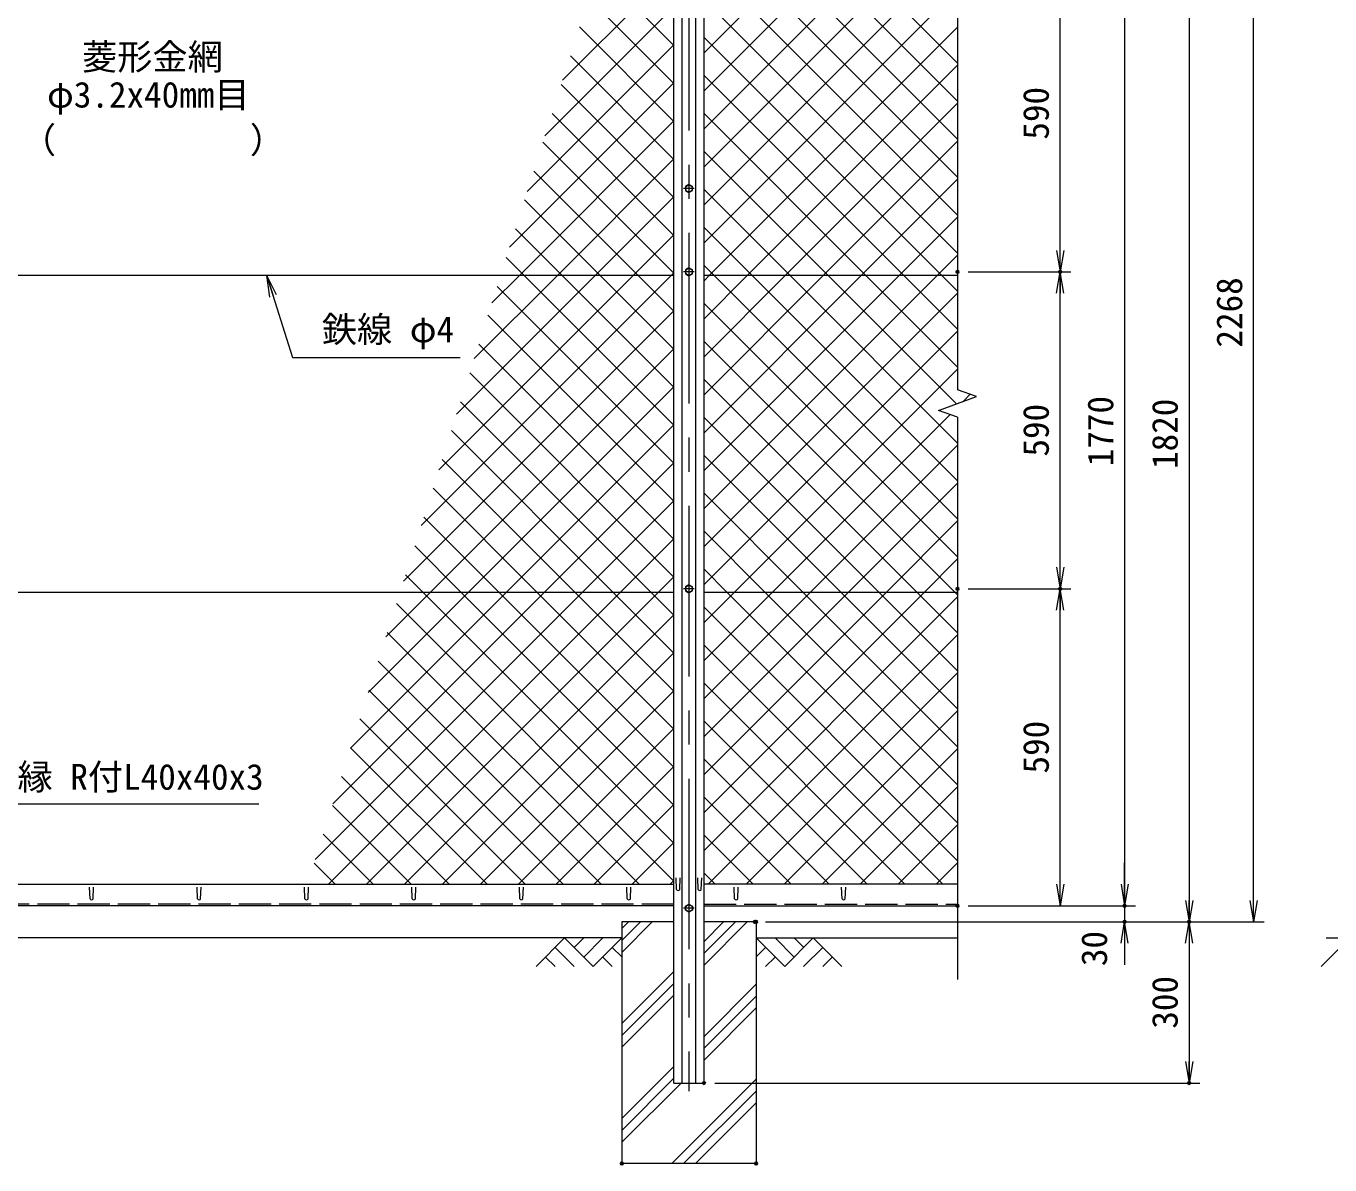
# Model space of a CAD drawing. Units: millimetres at full size. Extents: x -4200 to 4200, y -2970 to 2970.
# Drawn here: x -2754 to -326, y -564 to 1556 of the extents above; entities that cross this region are included whole.
import ezdxf
from ezdxf.enums import TextEntityAlignment as Align

# ---------------------------------------------------------------- set-up
doc = ezdxf.new("R2010")
doc.units = ezdxf.units.MM
doc.header["$LTSCALE"] = 10
doc.header["$PDMODE"] = 32
doc.header["$PDSIZE"] = 5
doc.linetypes.add('DASHED', pattern=[7.5, 6, -1.5])
doc.linetypes.add('USER1', pattern=[50.8, 31.75, -6.35, 6.35, -6.35])
for name, color, linetype, lineweight in [('0-0_D-STR1', 1, 'Continuous', 18), ('0-1_D-BMK', 2, 'USER1', 13), ('0-2_D-STR-DIM', 7, 'Continuous', 13), ('0-3_D-STR3', 3, 'Continuous', 13), ('0-4_D-BGD', 7, 'Continuous', 18), ('0-5_D-STR4', 7, 'Continuous', 18), ('0-6_D-DCR-HCH', 7, 'Continuous', 13), ('0-7_D-STR-TXT', 7, 'Continuous', 13), ('0-8_0', 7, 'Continuous', 18), ('0-B_D-STR2', 7, 'Continuous', 13)]:
    doc.layers.add(name, color=color, linetype=linetype, lineweight=lineweight)
doc.layers.add('0-9_Defpoints', color=7, linetype='Continuous')
doc.styles.add('ＭＳ ゴシック', font='')
doc.styles.get('ＭＳ ゴシック').set_extended_font_data('MS Gothic')

# ---------------------------------------------------------------- blocks, each defined once
blk = doc.blocks.new('_Open')
at = {"layer": '0-8_0'}
blk.add_line((-10, 1.667), (0, 0), dxfattribs=at)
blk.add_lwpolyline([(-10, -1.667), (0, 0), (-10, 0)], dxfattribs=at)

msp = doc.modelspace()

# ---------------------------------------------------------------- linework, layer by layer
at = {"layer": '0-0_D-STR1'}
for p, q in [((-1547.58, -411.61), (-1547.58, 2156.23)), ((-1532.08, -411.61), (-1532.08, 2156.23)), ((-1507.08, -411.61), (-1507.08, 2156.23)), ((-1491.58, -411.61), (-1491.58, 2156.23)), ((-3494.58, -41.61), (-1547.58, -41.61)), ((-2634.58, -68.48), (-2635.33, -46.98)), ((-2628.58, -68.48), (-2627.83, -46.98)), ((-2434.58, -68.48), (-2435.33, -46.98)), ((-2428.58, -68.48), (-2427.83, -46.98)), ((-2234.58, -68.48), (-2235.33, -46.98)), ((-2228.58, -68.48), (-2227.83, -46.98)), ((-2034.58, -68.48), (-2035.33, -46.98)), ((-2028.58, -68.48), (-2027.83, -46.98)), ((-1834.58, -68.48), (-1835.33, -46.98)), ((-1828.58, -68.48), (-1827.83, -46.98)), ((-1634.58, -68.48), (-1635.33, -46.98)), ((-1628.58, -68.48), (-1627.83, -46.98)), ((-1542.58, -51.28), (-1543.33, -29.78)), ((-1536.58, -51.28), (-1535.83, -29.78)), ((-1502.58, -51.28), (-1503.33, -29.78)), ((-1496.58, -51.28), (-1495.83, -29.78)), ((-1019.58, -41.61), (-1491.58, -41.61)), ((-1434.58, -68.48), (-1435.33, -46.98)), ((-1428.58, -68.48), (-1427.83, -46.98)), ((-1234.58, -68.48), (-1235.33, -46.98)), ((-1228.58, -68.48), (-1227.83, -46.98)), ((-1547.58, -81.61), (-3494.58, -81.61)), ((-1491.58, -81.61), (-1019.58, -81.61)), ((-1547.58, -411.61), (-1491.58, -411.61))]:
    msp.add_line(p, q, dxfattribs=at)
at = {"layer": '0-0_D-STR1', "linetype": 'DASHED'}
for p, q in [((-1547.58, -78.61), (-3494.58, -78.61)), ((-1491.58, -78.61), (-1019.58, -78.61))]:
    msp.add_line(p, q, dxfattribs=at)
at = {"layer": '0-0_D-STR1'}
for centre in [(-2631.58, -67.23), (-2431.58, -67.23), (-2231.58, -67.23), (-2031.58, -67.23), (-1831.58, -67.23), (-1631.58, -67.23), (-1539.58, -50.03), (-1499.58, -50.03), (-1431.58, -67.23), (-1231.58, -67.23)]:
    msp.add_arc(centre, 3.25, 202.61986, 337.38014, dxfattribs=at)
at = {"layer": '0-1_D-BMK'}
for p, q in [((-1519.58, 2186.88), (-1519.58, -426.61)), ((-1509.58, 1253.39), (-1529.58, 1253.39)), ((-1509.58, 1098.39), (-1529.58, 1098.39)), ((-1509.58, 508.39), (-1529.58, 508.39)), ((-1509.58, -86.11), (-1529.58, -86.11))]:
    msp.add_line(p, q, dxfattribs=at)
at = {"layer": '0-2_D-STR-DIM'}
for p, q in [((-1019.58, 2202.84), (-1019.58, 879.04)), ((-468.53, -111.61), (-468.53, 2156.23)), ((-588.53, 1708.39), (-588.53, -111.61)), ((-828.53, 1098.39), (-828.53, 1688.39)), ((-708.53, 1688.39), (-708.53, -81.61)), ((-999.58, 1098.39), (-808.53, 1098.39)), ((-999.58, 1098.39), (-808.53, 1098.39)), ((-828.53, 508.39), (-828.53, 1098.39)), ((-984.34, 866.21), (-1019.58, 879.04)), ((-1054.82, 840.56), (-984.34, 866.21)), ((-1019.58, 827.74), (-1054.82, 840.56)), ((-1019.58, 827.74), (-1019.58, -218.92)), ((-999.58, 508.39), (-808.53, 508.39)), ((-999.58, 508.39), (-808.53, 508.39)), ((-828.53, -81.61), (-828.53, 508.39)), ((-708.53, -41.61), (-708.53, -1.61)), ((-999.58, -81.61), (-808.53, -81.61)), ((-999.58, -81.61), (-688.53, -81.61)), ((-999.58, -81.61), (-688.53, -81.61)), ((-708.53, -81.61), (-708.53, -111.61)), ((-1376.81, -111.61), (-568.53, -111.61)), ((-1374.58, -111.61), (-688.53, -111.61)), ((-1374.58, -111.61), (-568.53, -111.61)), ((-1374.58, -111.61), (-448.53, -111.61)), ((-588.53, -111.61), (-588.53, -411.61)), ((-708.53, -151.61), (-708.53, -191.61)), ((-1471.58, -411.61), (-568.53, -411.61))]:
    msp.add_line(p, q, dxfattribs=at)
at = {"layer": '0-3_D-STR3'}
for p, q in [((-1519.58, 1260.89), (-1526.08, 1257.14)), ((-1526.08, 1257.14), (-1526.08, 1249.63)), ((-1526.08, 1249.63), (-1519.58, 1245.88)), ((-1513.08, 1257.14), (-1519.58, 1260.89)), ((-1519.58, 1245.88), (-1513.08, 1249.63)), ((-1513.08, 1249.63), (-1513.08, 1257.14)), ((-1547.58, 1091.64), (-3494.58, 1091.64)), ((-1019.58, 1091.64), (-1491.58, 1091.64)), ((-1519.58, 515.89), (-1526.08, 512.14)), ((-1526.08, 512.14), (-1526.08, 504.63)), ((-1513.08, 512.14), (-1519.58, 515.89)), ((-1513.08, 504.63), (-1513.08, 512.14)), ((-1547.58, 501.64), (-3494.58, 501.64)), ((-1526.08, 504.63), (-1519.58, 500.88)), ((-1519.58, 500.88), (-1513.08, 504.63)), ((-1019.58, 501.64), (-1491.58, 501.64))]:
    msp.add_line(p, q, dxfattribs=at)
for points in [[(-1513.08, 1102.14), (-1519.58, 1105.89), (-1526.08, 1102.14), (-1526.08, 1094.63), (-1519.58, 1090.88), (-1513.08, 1094.63)], [(-1513.08, -89.87), (-1519.58, -93.62), (-1526.08, -89.87), (-1526.08, -82.36), (-1519.58, -78.61), (-1513.08, -82.36)]]:
    msp.add_lwpolyline(points, close=True, dxfattribs=at)
for centre in [(-1519.58, 1253.39), (-1519.58, 1098.39), (-1519.58, 508.39), (-1519.58, -86.11)]:
    msp.add_circle(centre, 6.25, dxfattribs=at)
at = {"layer": '0-4_D-BGD'}
for p, q in [((-1644.58, -141.61), (-3394.58, -141.61)), ((-1394.58, -141.61), (-1019.58, -141.61)), ((-333.07, -141.61), (-183.07, -141.61))]:
    msp.add_line(p, q, dxfattribs=at)
at = {"layer": '0-5_D-STR4'}
for p, q in [((-1644.58, -111.61), (-1644.58, -561.61)), ((-1547.58, -111.61), (-1644.58, -111.61)), ((-1394.58, -111.61), (-1491.58, -111.61)), ((-1394.58, -111.61), (-1394.58, -561.61)), ((-1394.58, -561.61), (-1644.58, -561.61))]:
    msp.add_line(p, q, dxfattribs=at)
at = {"layer": '0-6_D-DCR-HCH'}
for p, q in [((-1644.58, -168.4), (-1587.79, -111.61)), ((-1644.58, -146.3), (-1609.89, -111.61)), ((-1644.58, -124.2), (-1631.99, -111.61)), ((-1491.58, -192.17), (-1411.02, -111.61)), ((-1491.58, -170.08), (-1433.11, -111.61)), ((-1491.58, -147.98), (-1455.21, -111.61)), ((-1751, -141.61), (-1804.21, -194.82)), ((-1751, -141.61), (-1697.79, -194.82)), ((-1733.26, -159.35), (-1715.53, -141.61)), ((-1715.53, -177.09), (-1680.05, -141.61)), ((-1697.79, -194.82), (-1644.58, -141.61)), ((-1341.37, -194.82), (-1394.58, -141.61)), ((-1323.63, -177.09), (-1359.1, -141.61)), ((-1288.15, -141.61), (-1341.37, -194.82)), ((-1305.8, -159.44), (-1323.63, -141.61)), ((-1288.15, -141.61), (-1234.94, -194.82)), ((-289.5, -141.61), (-342.71, -194.82)), ((-1768.74, -159.35), (-1733.1, -194.82)), ((-1662.31, -159.35), (-1644.58, -177.01)), ((-1376.84, -159.35), (-1394.58, -177.01)), ((-1270.42, -159.35), (-1306.05, -194.82)), ((-1786.48, -177.09), (-1768.66, -194.82)), ((-1680.05, -177.09), (-1662.23, -194.82)), ((-1359.1, -177.09), (-1376.92, -194.82)), ((-1252.68, -177.09), (-1270.5, -194.82)), ((-1644.58, -300.98), (-1547.58, -203.98)), ((-1644.58, -323.08), (-1547.58, -226.08)), ((-1491.58, -324.76), (-1394.58, -227.76)), ((-1644.58, -345.17), (-1547.58, -248.17)), ((-1491.58, -346.85), (-1394.58, -249.85)), ((-1491.58, -368.95), (-1394.58, -271.95)), ((-1644.58, -477.76), (-1547.58, -380.76)), ((-1644.58, -499.85), (-1547.58, -402.85)), ((-1644.58, -521.95), (-1534.24, -411.61)), ((-1551.66, -561.61), (-1394.58, -404.53)), ((-1529.56, -561.61), (-1394.58, -426.63)), ((-1507.46, -561.61), (-1394.58, -448.73))]:
    msp.add_line(p, q, dxfattribs=at)
at = {"layer": '0-7_D-STR-TXT'}
for points in [[(-1945.52, 938.01), (-2256.85, 938.01), (-2304.95, 1089.73)], [(-2320.45, 107.26), (-3018.33, 107.26), (-3063.69, -39.7)]]:
    msp.add_lwpolyline(points, dxfattribs=at)
at = {"layer": '0-9_Defpoints'}
for p in [(-1019.58, 1098.39), (-828.53, 1098.39), (-1019.58, 508.39), (-828.53, 508.39), (-1019.58, -81.61), (-708.53, -81.61), (-1396.81, -111.61), (-1394.58, -111.61), (-708.53, -111.61), (-588.53, -111.61), (-1491.58, -411.61), (-588.53, -411.61), (-1644.58, -561.61), (-1394.58, -561.61)]:
    msp.add_point(p, dxfattribs=at)
at = {"layer": '0-B_D-STR2'}
for p, q in [((-1754.78, 1455.03), (-1547.58, 1662.23)), ((-1547.58, 1519.9), (-1689.2, 1661.52)), ((-1491.58, 1506.1), (-1329.29, 1668.39)), ((-1491.58, 1435.39), (-1258.57, 1668.39)), ((-1491.58, 1364.67), (-1187.86, 1668.39)), ((-1491.58, 1293.96), (-1117.15, 1668.39)), ((-1019.58, 1416.17), (-1271.8, 1668.39)), ((-1019.58, 1486.88), (-1201.09, 1668.39)), ((-1547.58, 1449.19), (-1706.24, 1607.86)), ((-1491.58, 1152.54), (-1019.58, 1624.54)), ((-1019.58, 1133.32), (-1491.58, 1605.32)), ((-1787.68, 1351.41), (-1547.58, 1591.52)), ((-1547.58, 1378.48), (-1723.28, 1554.19)), ((-1481.77, 1091.64), (-1019.58, 1553.83)), ((-1048.6, 1091.64), (-1491.58, 1534.61)), ((-1820.59, 1247.79), (-1547.58, 1520.81)), ((-1547.58, 1307.77), (-1740.33, 1500.52)), ((-1411.06, 1091.64), (-1019.58, 1483.12)), ((-1119.31, 1091.64), (-1491.58, 1463.9)), ((-1853.5, 1144.18), (-1547.58, 1450.1)), ((-1547.58, 1237.06), (-1757.37, 1446.85)), ((-1340.35, 1091.64), (-1019.58, 1412.41)), ((-1547.58, 1166.35), (-1774.42, 1393.19)), ((-1190.02, 1091.64), (-1491.58, 1393.19)), ((-1835.32, 1091.64), (-1547.58, 1379.39)), ((-1547.58, 1095.64), (-1791.46, 1339.52)), ((-1269.64, 1091.64), (-1019.58, 1341.7)), ((-1764.61, 1091.64), (-1547.58, 1308.67)), ((-1614.29, 1091.64), (-1808.5, 1285.85)), ((-1198.93, 1091.64), (-1019.58, 1270.99)), ((-1693.9, 1091.64), (-1547.58, 1237.96)), ((-1331.44, 1091.64), (-1491.58, 1251.77)), ((-1685, 1091.64), (-1825.55, 1232.19)), ((-1128.22, 1091.64), (-1019.58, 1200.28)), ((-1755.71, 1091.64), (-1842.59, 1178.52)), ((-1623.19, 1091.64), (-1547.58, 1167.25)), ((-1402.16, 1091.64), (-1491.58, 1181.06)), ((-1826.42, 1091.64), (-1859.63, 1124.85)), ((-1057.51, 1091.64), (-1019.58, 1129.57)), ((-1552.48, 1091.64), (-1547.58, 1096.54)), ((-1472.87, 1091.64), (-1491.58, 1110.35)), ((-2018.03, 626.09), (-1552.48, 1091.64)), ((-1985.13, 729.7), (-1623.19, 1091.64)), ((-1952.22, 833.32), (-1693.9, 1091.64)), ((-1919.31, 936.94), (-1764.61, 1091.64)), ((-1886.4, 1040.56), (-1835.32, 1091.64)), ((-1547.58, 742.09), (-1876.68, 1071.19)), ((-1547.58, 812.8), (-1826.42, 1091.64)), ((-1547.58, 883.51), (-1755.71, 1091.64)), ((-1547.58, 954.22), (-1685, 1091.64)), ((-1547.58, 1024.93), (-1614.29, 1091.64)), ((-1491.58, 1081.83), (-1481.77, 1091.64)), ((-1491.58, 1011.12), (-1411.06, 1091.64)), ((-1491.58, 940.41), (-1340.35, 1091.64)), ((-1491.58, 869.7), (-1269.64, 1091.64)), ((-1491.58, 798.99), (-1198.93, 1091.64)), ((-1491.58, 728.28), (-1128.22, 1091.64)), ((-1491.58, 657.57), (-1057.51, 1091.64)), ((-1019.58, 638.35), (-1472.87, 1091.64)), ((-1019.58, 709.06), (-1402.16, 1091.64)), ((-1019.58, 779.77), (-1331.44, 1091.64)), ((-1019.58, 921.19), (-1190.02, 1091.64)), ((-1019.58, 991.9), (-1119.31, 1091.64)), ((-1019.58, 1062.61), (-1048.6, 1091.64)), ((-1491.58, 586.86), (-1019.58, 1058.86)), ((-2050.94, 522.47), (-1547.58, 1025.83)), ((-1019.58, 567.64), (-1491.58, 1039.64)), ((-1547.58, 671.37), (-1893.72, 1017.52)), ((-1491.58, 516.15), (-1019.58, 988.15)), ((-2001.06, 501.64), (-1547.58, 955.12)), ((-1547.58, 600.66), (-1910.77, 963.85)), ((-1024.29, 501.64), (-1491.58, 968.93)), ((-1547.58, 529.95), (-1927.81, 910.18)), ((-1095, 501.64), (-1491.58, 898.22)), ((-1930.35, 501.64), (-1547.58, 884.41)), ((-1589.97, 501.64), (-1944.85, 856.52)), ((-1009.1, 857.2), (-995.89, 870.42)), ((-1165.71, 501.64), (-1491.58, 827.51)), ((-1660.68, 501.64), (-1961.9, 802.85)), ((-1859.64, 501.64), (-1547.58, 813.7)), ((-1236.42, 501.64), (-1491.58, 756.8)), ((-1293.95, 501.64), (-1019.58, 776.01)), ((-1731.39, 501.64), (-1978.94, 749.18)), ((-1788.93, 501.64), (-1547.58, 742.99)), ((-1223.24, 501.64), (-1019.58, 705.3)), ((-1802.1, 501.64), (-1995.98, 695.52)), ((-1307.13, 501.64), (-1491.58, 686.09)), ((-1718.22, 501.64), (-1547.58, 672.28)), ((-1872.82, 501.64), (-2013.03, 641.85)), ((-1152.53, 501.64), (-1019.58, 634.59)), ((-1377.84, 501.64), (-1491.58, 615.37)), ((-1943.53, 501.64), (-2030.07, 588.18)), ((-1647.51, 501.64), (-1547.58, 601.57)), ((-1081.82, 501.64), (-1019.58, 563.88)), ((-2014.24, 501.64), (-2047.11, 534.52)), ((-1448.55, 501.64), (-1491.58, 544.66)), ((-1576.8, 501.64), (-1547.58, 530.86)), ((-2215.48, 4.38), (-1718.22, 501.64)), ((-2190.76, -41.61), (-1647.51, 501.64)), ((-2182.57, 108), (-1788.93, 501.64)), ((-2149.66, 211.62), (-1859.64, 501.64)), ((-2120.05, -41.61), (-1576.8, 501.64)), ((-2116.75, 315.23), (-1930.35, 501.64)), ((-2083.85, 418.85), (-2001.06, 501.64)), ((-1547.58, 34.98), (-2014.24, 501.64)), ((-1547.58, 105.69), (-1943.53, 501.64)), ((-1547.58, 176.4), (-1872.82, 501.64)), ((-1547.58, 247.11), (-1802.1, 501.64)), ((-1547.58, 317.82), (-1731.39, 501.64)), ((-1547.58, 388.53), (-1660.68, 501.64)), ((-1547.58, 459.24), (-1589.97, 501.64)), ((-1491.58, 304.01), (-1293.95, 501.64)), ((-1491.58, 233.3), (-1223.24, 501.64)), ((-1491.58, 162.59), (-1152.53, 501.64)), ((-1491.58, 91.88), (-1081.82, 501.64)), ((-1491.58, 21.17), (-1019.58, 493.17)), ((-1019.58, 72.66), (-1448.55, 501.64)), ((-1019.58, 143.37), (-1377.84, 501.64)), ((-1019.58, 214.09), (-1307.13, 501.64)), ((-1019.58, 284.8), (-1236.42, 501.64)), ((-1019.58, 355.51), (-1165.71, 501.64)), ((-1019.58, 426.22), (-1095, 501.64)), ((-1019.58, 496.93), (-1024.29, 501.64)), ((-1547.58, -35.73), (-2064.16, 480.85)), ((-1019.58, 1.95), (-1491.58, 473.95)), ((-2049.34, -41.61), (-1547.58, 460.15)), ((-1612.41, -41.61), (-2081.2, 427.18)), ((-1483.65, -41.61), (-1019.58, 422.46)), ((-1978.63, -41.61), (-1547.58, 389.44)), ((-1046.72, -41.61), (-1491.58, 403.24)), ((-1683.12, -41.61), (-2098.25, 373.51)), ((-1412.94, -41.61), (-1019.58, 351.75)), ((-1753.83, -41.61), (-2115.29, 319.85)), ((-1907.91, -41.61), (-1547.58, 318.73)), ((-1117.43, -41.61), (-1491.58, 332.53)), ((-1342.23, -41.61), (-1019.58, 281.04)), ((-1824.54, -41.61), (-2132.33, 266.18)), ((-1837.2, -41.61), (-1547.58, 248.01)), ((-1188.14, -41.61), (-1491.58, 261.82)), ((-1895.25, -41.61), (-2149.38, 212.51)), ((-1271.52, -41.61), (-1019.58, 210.33)), ((-1766.49, -41.61), (-1547.58, 177.3)), ((-1258.85, -41.61), (-1491.58, 191.11)), ((-1965.96, -41.61), (-2166.42, 158.85)), ((-1200.81, -41.61), (-1019.58, 139.62)), ((-2036.67, -41.61), (-2183.46, 105.18)), ((-1695.78, -41.61), (-1547.58, 106.59)), ((-1329.57, -41.61), (-1491.58, 120.4)), ((-2107.38, -41.61), (-2200.51, 51.51)), ((-1400.28, -41.61), (-1491.58, 49.69)), ((-1130.1, -41.61), (-1019.58, 68.91)), ((-1625.07, -41.61), (-1547.58, 35.88)), ((-2178.09, -41.61), (-2217.55, -2.15)), ((-1470.99, -41.61), (-1491.58, -21.02)), ((-1059.39, -41.61), (-1019.58, -1.8)), ((-1554.36, -41.61), (-1547.58, -34.83))]:
    msp.add_line(p, q, dxfattribs=at)
for points in [[(-1019.58, 1274.75), (-1413.22, 1668.39), (-1441.22, 1696.39), (-1450.22, 1705.39), (-1453.22, 1708.39), (-1491.58, 1746.75)], [(-1491.58, 1223.25), (-1046.44, 1668.39), (-1019.58, 1695.25)], [(-1019.58, 1204.03), (-1483.93, 1668.39), (-1491.58, 1676.03)], [(-1019.58, 1345.46), (-1342.51, 1668.39), (-1363.08, 1688.96)], [(-1021.71, 852.61), (-1260.73, 1091.64), (-1491.58, 1322.48)], [(-1491.58, 445.44), (-1435.38, 501.64), (-1019.58, 917.44)], [(-1491.58, 374.73), (-1364.66, 501.64), (-1033.5, 832.8)]]:
    msp.add_lwpolyline(points, dxfattribs=at)

# ---------------------------------------------------------------- block references
at = {"layer": '0-2_D-STR-DIM', "xscale": 4, "yscale": 4}
for p, rotation in [((-828.53, 1098.39), 270), ((-828.53, 1098.39), 90), ((-828.53, 508.39), 270), ((-828.53, 508.39), 90), ((-828.53, -81.61), 270), ((-708.53, -81.61), 270), ((-708.53, -81.61), 270), ((-588.53, -111.61), 270), ((-468.53, -111.61), 270), ((-708.53, -111.61), 90), ((-588.53, -111.61), 90), ((-588.53, -411.61), 270)]:
    msp.add_blockref('_Open', p, dxfattribs=dict(at, rotation=rotation))
at = {"layer": '0-7_D-STR-TXT', "xscale": 4, "yscale": 4, "rotation": 107.58773}
msp.add_blockref('_Open', (-2305.55, 1091.64), dxfattribs=at)

# ---------------------------------------------------------------- texts
at = {"layer": '0-2_D-STR-DIM', "style": 'ＭＳ ゴシック'}
for s, p in [('590', (-835.28, 1344.5)), ('2268', (-475.28, 957.42)), ('1770', (-715.28, 736.47)), ('1820', (-595.28, 731.47)), ('590', (-835.28, 754.5)), ('590', (-835.28, 164.5)), ('30', (-726.8, -194.04)), ('300', (-595.28, -310.5))]:
    msp.add_text(s, height=48.09, rotation=90, dxfattribs=at).set_placement(p, align=Align.BOTTOM_LEFT)
at = {"layer": '0-7_D-STR-TXT', "style": 'ＭＳ ゴシック'}
for s, p in [('菱形金網', (-2649.53, 1460.19)), ('φ3.2x40mm目', (-2714.5, 1389.75)), ('（\u3000\u3000   \u3000\u3000）', (-2763.23, 1305.28)), ('鉄線 φ4', (-2203.14, 952.88)), ('爪付胴縁 R付L40x40x3', (-2966.39, 119.84))]:
    msp.add_text(s, height=48.09, dxfattribs=at).set_placement(p, align=Align.BOTTOM_LEFT)

doc.saveas('drawing.dxf')
